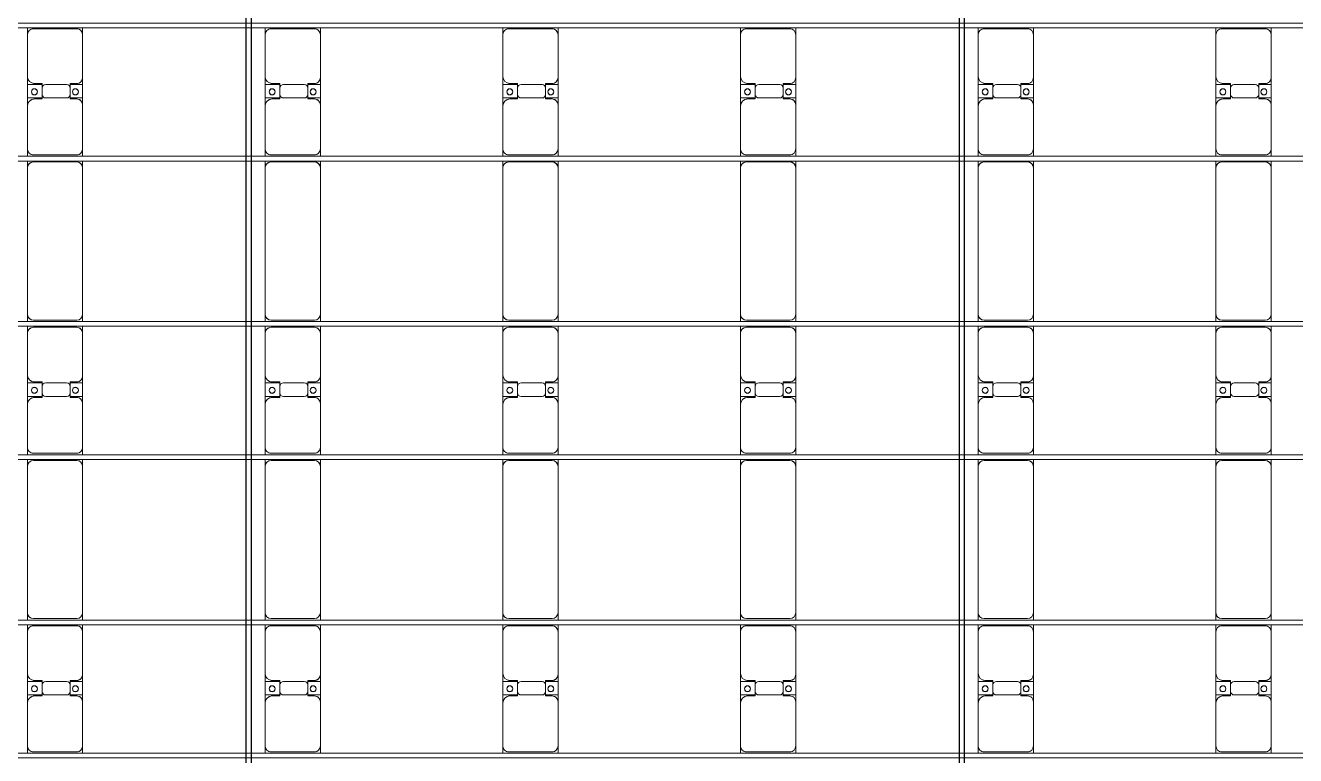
# Model space of a CAD drawing. Header units: millimetres. Extents: x -147246 to 112336, y -213734 to -86506.
# Drawn here: x -64365 to -53677, y -188580 to -182440 of the extents above; entities that cross this region are included whole.
import ezdxf

# ---------------------------------------------------------------- set-up
doc = ezdxf.new("R2010")
doc.units = ezdxf.units.MM
doc.layers.add('A-GENM', color=13, linetype='Continuous', lineweight=9)
doc.layers.add('S-BEAM', color=12, linetype='Continuous', lineweight=9)

# ---------------------------------------------------------------- blocks, each defined once
blk = doc.blocks.new('Dầm C52 - Hộp 40x60-25898-BỐ TRÍ KHUNG KẾT CẤU BÈ PIN 05')
at = {"layer": 'S-BEAM', "color": 3, "lineweight": 25}
for p, q in [((-55982, 20), (55982, 20)), ((55982, -20), (-55982, -20))]:
    blk.add_line(p, q, dxfattribs=at)
blk = doc.blocks.new('Dai phao do pin - DẢI PHAO ĐỠ PIN-V17-BỐ TRÍ KHUNG KẾT CẤU BÈ PIN 05')
at = {"layer": 'A-GENM', "color": 7}
for p, q in [((13258, 242), (13320, 242)), ((13680, 242), (13320, 242)), ((13680, 242), (13862, 242)), ((13748, 242), (13930, 242)), ((13748, 118), (13748, 242)), ((13862, 242), (13862, 118)), ((14280, 242), (13930, 242)), ((14280, 242), (14338, 242)), ((14378, 242), (14440, 242)), ((15670, 242), (14440, 242)), ((15670, 242), (15728, 242)), ((15768, 242), (15830, 242)), ((16190, 242), (15830, 242)), ((16190, 242), (16372, 242)), ((16258, 242), (16440, 242)), ((16258, 118), (16258, 242)), ((16372, 242), (16372, 118)), ((16790, 242), (16440, 242)), ((16790, 242), (16848, 242)), ((16888, 242), (16950, 242)), ((18180, 242), (16950, 242)), ((18180, 242), (18238, 242)), ((18278, 242), (18340, 242)), ((18700, 242), (18340, 242)), ((18700, 242), (18882, 242)), ((18768, 242), (18950, 242)), ((18768, 118), (18768, 242)), ((18882, 242), (18882, 118)), ((19300, 242), (18950, 242)), ((19300, 242), (19358, 242)), ((13270, 192), (13270, -173)), ((13740, 118), (13740, 182)), ((13832, 118), (13740, 118)), ((13870, 118), (13778, 118)), ((13870, 182), (13870, 118)), ((14330, -173), (14330, 192)), ((14390, 192), (14390, -173)), ((15720, -173), (15720, 192)), ((15780, 192), (15780, -173)), ((16250, 118), (16250, 182)), ((16342, 118), (16250, 118)), ((16380, 118), (16288, 118)), ((16380, 182), (16380, 118)), ((16840, -173), (16840, 192)), ((16900, 192), (16900, -173)), ((18230, -173), (18230, 192)), ((18290, 192), (18290, -173)), ((18760, 118), (18760, 182)), ((18852, 118), (18760, 118)), ((18890, 118), (18798, 118)), ((18890, 182), (18890, 118)), ((19350, -173), (19350, 192)), ((13748, 88), (13748, -88)), ((13862, -88), (13862, 88)), ((16258, 88), (16258, -88)), ((16372, -88), (16372, 88)), ((18768, 88), (18768, -88)), ((18882, -88), (18882, 88)), ((13740, -173), (13740, -118)), ((13740, -118), (13832, -118)), ((13748, -223), (13748, -118)), ((13778, -118), (13870, -118)), ((13862, -118), (13862, -223)), ((13870, -118), (13870, -173)), ((16250, -173), (16250, -118)), ((16250, -118), (16342, -118)), ((16258, -223), (16258, -118)), ((16288, -118), (16380, -118)), ((16372, -118), (16372, -223)), ((16380, -118), (16380, -173)), ((18760, -173), (18760, -118)), ((18760, -118), (18852, -118)), ((18768, -223), (18768, -118)), ((18798, -118), (18890, -118)), ((18882, -118), (18882, -223)), ((18890, -118), (18890, -173)), ((13320, -223), (13258, -223)), ((13320, -223), (13690, -223)), ((13862, -223), (13690, -223)), ((13920, -223), (13748, -223)), ((13920, -223), (14280, -223)), ((14338, -223), (14280, -223)), ((14440, -223), (14378, -223)), ((14440, -223), (15670, -223)), ((15728, -223), (15670, -223)), ((15830, -223), (15768, -223)), ((15830, -223), (16200, -223)), ((16372, -223), (16200, -223)), ((16430, -223), (16258, -223)), ((16430, -223), (16790, -223)), ((16848, -223), (16790, -223)), ((16950, -223), (16888, -223)), ((16950, -223), (18180, -223)), ((18238, -223), (18180, -223)), ((18340, -223), (18278, -223)), ((18340, -223), (18710, -223)), ((18882, -223), (18710, -223)), ((18940, -223), (18768, -223)), ((18940, -223), (19300, -223)), ((19358, -223), (19300, -223))]:
    blk.add_line(p, q, dxfattribs=at)
for centre, radius, start, end in [((13320, 192), 50, 90, 180), ((13320, 192), 50, 135, 180), ((13680, 182), 60, 0, 90), ((13930, 182), 60, 90, 180), ((14280, 192), 50, 0, 90), ((14280, 192), 50, 0, 45), ((14440, 192), 50, 90, 180), ((14440, 192), 50, 105, 180), ((15670, 192), 50, 360, 90), ((15670, 192), 50, 15, 90), ((15830, 192), 50, 90, 180), ((15830, 192), 50, 135, 180), ((16190, 182), 60, 0, 90), ((16440, 182), 60, 90, 180), ((16790, 192), 50, 0, 90), ((16790, 192), 50, 0, 45), ((16950, 192), 50, 90, 180), ((16950, 192), 50, 105, 180), ((18180, 192), 50, 360, 90), ((18180, 192), 50, 15, 90), ((18340, 192), 50, 90, 180), ((18340, 192), 50, 135, 180), ((18700, 182), 60, 360, 90), ((18950, 182), 60, 90, 180), ((19300, 192), 50, 0, 90), ((19300, 192), 50, 0, 45), ((13680, 182), 60, 0, 30), ((13778, 88), 30, 90, 180), ((13799, 183), 25, 360, 180), ((13799, 183), 25, 180, 0), ((13801, 183), 25, 0, 180), ((13801, 183), 25, 180, 360), ((13832, 88), 30, 0, 90), ((13930, 182), 60, 150, 180), ((16190, 182), 60, 0, 30), ((16288, 88), 30, 90, 180), ((16309, 183), 25, 360, 180), ((16309, 183), 25, 180, 0), ((16311, 183), 25, 0, 180), ((16311, 183), 25, 180, 0), ((16342, 88), 30, 360, 90), ((16440, 182), 60, 150, 180), ((18700, 182), 60, 360, 30), ((18798, 88), 30, 90, 180), ((18819, 183), 25, 0, 180), ((18819, 183), 25, 180, 0), ((18821, 183), 25, 360, 180), ((18821, 183), 25, 180, 0), ((18852, 88), 30, 0, 90), ((18950, 182), 60, 150, 180), ((13778, -88), 30, 180, 270), ((13832, -88), 30, 270, 360), ((16288, -88), 30, 180, 270), ((16342, -88), 30, 270, 360), ((18798, -88), 30, 180, 270), ((18852, -88), 30, 270, 0), ((13320, -173), 50, 180, 270), ((13320, -173), 50, 180, 225), ((13690, -173), 50, 270, 360), ((13690, -173), 50, 315, 360), ((13799, -162), 25, 360, 180), ((13799, -162), 25, 180, 0), ((13801, -162), 25, 360, 180), ((13801, -162), 25, 180, 0), ((13920, -173), 50, 180, 270), ((13920, -173), 50, 180, 225), ((14280, -173), 50, 270, 360), ((14280, -173), 50, 315, 360), ((14440, -173), 50, 180, 270), ((14440, -173), 50, 180, 270), ((15670, -173), 50, 270, 360), ((15670, -173), 50, 285, 360), ((15830, -173), 50, 180, 270), ((15830, -173), 50, 180, 225), ((16200, -173), 50, 270, 360), ((16200, -173), 50, 315, 0), ((16309, -162), 25, 360, 180), ((16309, -162), 25, 180, 0), ((16311, -162), 25, 360, 180), ((16311, -162), 25, 180, 360), ((16430, -173), 50, 180, 270), ((16430, -173), 50, 180, 225), ((16790, -173), 50, 270, 0), ((16790, -173), 50, 315, 0), ((16950, -173), 50, 180, 270), ((16950, -173), 50, 180, 270), ((18180, -173), 50, 270, 360), ((18180, -173), 50, 285, 360), ((18340, -173), 50, 180, 270), ((18340, -173), 50, 180, 225), ((18710, -173), 50, 270, 360), ((18710, -173), 50, 315, 360), ((18819, -162), 25, 360, 180), ((18819, -162), 25, 180, 360), ((18821, -162), 25, 360, 180), ((18821, -162), 25, 180, 360), ((18940, -173), 50, 180, 270), ((18940, -173), 50, 180, 225), ((19300, -173), 50, 270, 0), ((19300, -173), 50, 315, 0)]:
    blk.add_arc(centre, radius, start, end, dxfattribs=at)
blk = doc.blocks.new('Dai phao do pin - DẢI PHAO ĐỠ PIN-V18-BỐ TRÍ KHUNG KẾT CẤU BÈ PIN 05')
at = {"layer": 'A-GENM', "color": 7}
for p, q in [((13258, 242), (13320, 242)), ((13680, 242), (13320, 242)), ((13680, 242), (13862, 242)), ((13748, 242), (13930, 242)), ((13748, 118), (13748, 242)), ((13862, 242), (13862, 118)), ((14280, 242), (13930, 242)), ((14280, 242), (14338, 242)), ((14378, 242), (14440, 242)), ((15670, 242), (14440, 242)), ((15670, 242), (15728, 242)), ((15768, 242), (15830, 242)), ((16190, 242), (15830, 242)), ((16190, 242), (16372, 242)), ((16258, 242), (16440, 242)), ((16258, 118), (16258, 242)), ((16372, 242), (16372, 118)), ((16790, 242), (16440, 242)), ((16790, 242), (16848, 242)), ((16888, 242), (16950, 242)), ((18180, 242), (16950, 242)), ((18180, 242), (18238, 242)), ((18278, 242), (18340, 242)), ((18700, 242), (18340, 242)), ((18700, 242), (18882, 242)), ((18768, 242), (18950, 242)), ((18768, 118), (18768, 242)), ((18882, 242), (18882, 118)), ((19300, 242), (18950, 242)), ((19300, 242), (19358, 242)), ((13270, 192), (13270, -173)), ((13740, 118), (13740, 182)), ((13832, 118), (13740, 118)), ((13870, 118), (13778, 118)), ((13870, 182), (13870, 118)), ((14330, -173), (14330, 192)), ((14390, 192), (14390, -173)), ((15720, -173), (15720, 192)), ((15780, 192), (15780, -173)), ((16250, 118), (16250, 182)), ((16342, 118), (16250, 118)), ((16380, 118), (16288, 118)), ((16380, 182), (16380, 118)), ((16840, -173), (16840, 192)), ((16900, 192), (16900, -173)), ((18230, -173), (18230, 192)), ((18290, 192), (18290, -173)), ((18760, 118), (18760, 182)), ((18852, 118), (18760, 118)), ((18890, 118), (18798, 118)), ((18890, 182), (18890, 118)), ((19350, -173), (19350, 192)), ((13748, 88), (13748, -88)), ((13862, -88), (13862, 88)), ((16258, 88), (16258, -88)), ((16372, -88), (16372, 88)), ((18768, 88), (18768, -88)), ((18882, -88), (18882, 88)), ((13740, -173), (13740, -118)), ((13740, -118), (13832, -118)), ((13748, -223), (13748, -118)), ((13778, -118), (13870, -118)), ((13862, -118), (13862, -223)), ((13870, -118), (13870, -173)), ((16250, -173), (16250, -118)), ((16250, -118), (16342, -118)), ((16258, -223), (16258, -118)), ((16288, -118), (16380, -118)), ((16372, -118), (16372, -223)), ((16380, -118), (16380, -173)), ((18760, -173), (18760, -118)), ((18760, -118), (18852, -118)), ((18768, -223), (18768, -118)), ((18798, -118), (18890, -118)), ((18882, -118), (18882, -223)), ((18890, -118), (18890, -173)), ((13320, -223), (13258, -223)), ((13320, -223), (13690, -223)), ((13862, -223), (13690, -223)), ((13920, -223), (13748, -223)), ((13920, -223), (14280, -223)), ((14338, -223), (14280, -223)), ((14440, -223), (14378, -223)), ((14440, -223), (15670, -223)), ((15728, -223), (15670, -223)), ((15830, -223), (15768, -223)), ((15830, -223), (16200, -223)), ((16372, -223), (16200, -223)), ((16430, -223), (16258, -223)), ((16430, -223), (16790, -223)), ((16848, -223), (16790, -223)), ((16950, -223), (16888, -223)), ((16950, -223), (18180, -223)), ((18238, -223), (18180, -223)), ((18340, -223), (18278, -223)), ((18340, -223), (18710, -223)), ((18882, -223), (18710, -223)), ((18940, -223), (18768, -223)), ((18940, -223), (19300, -223)), ((19358, -223), (19300, -223))]:
    blk.add_line(p, q, dxfattribs=at)
for centre, radius, start, end in [((13320, 192), 50, 90, 180), ((13320, 192), 50, 135, 180), ((13680, 182), 60, 0, 90), ((13930, 182), 60, 90, 180), ((14280, 192), 50, 0, 90), ((14280, 192), 50, 0, 45), ((14440, 192), 50, 90, 180), ((14440, 192), 50, 105, 180), ((15670, 192), 50, 360, 90), ((15670, 192), 50, 15, 90), ((15830, 192), 50, 90, 180), ((15830, 192), 50, 135, 180), ((16190, 182), 60, 0, 90), ((16440, 182), 60, 90, 180), ((16790, 192), 50, 0, 90), ((16790, 192), 50, 0, 45), ((16950, 192), 50, 90, 180), ((16950, 192), 50, 105, 180), ((18180, 192), 50, 360, 90), ((18180, 192), 50, 15, 90), ((18340, 192), 50, 90, 180), ((18340, 192), 50, 135, 180), ((18700, 182), 60, 360, 90), ((18950, 182), 60, 90, 180), ((19300, 192), 50, 0, 90), ((19300, 192), 50, 0, 45), ((13680, 182), 60, 0, 30), ((13778, 88), 30, 90, 180), ((13799, 183), 25, 360, 180), ((13799, 183), 25, 180, 0), ((13801, 183), 25, 0, 180), ((13801, 183), 25, 180, 360), ((13832, 88), 30, 0, 90), ((13930, 182), 60, 150, 180), ((16190, 182), 60, 0, 30), ((16288, 88), 30, 90, 180), ((16309, 183), 25, 360, 180), ((16309, 183), 25, 180, 0), ((16311, 183), 25, 0, 180), ((16311, 183), 25, 180, 0), ((16342, 88), 30, 360, 90), ((16440, 182), 60, 150, 180), ((18700, 182), 60, 360, 30), ((18798, 88), 30, 90, 180), ((18819, 183), 25, 0, 180), ((18819, 183), 25, 180, 0), ((18821, 183), 25, 360, 180), ((18821, 183), 25, 180, 0), ((18852, 88), 30, 0, 90), ((18950, 182), 60, 150, 180), ((13778, -88), 30, 180, 270), ((13832, -88), 30, 270, 360), ((16288, -88), 30, 180, 270), ((16342, -88), 30, 270, 360), ((18798, -88), 30, 180, 270), ((18852, -88), 30, 270, 0), ((13320, -173), 50, 180, 270), ((13320, -173), 50, 180, 225), ((13690, -173), 50, 270, 360), ((13690, -173), 50, 315, 360), ((13799, -162), 25, 360, 180), ((13799, -162), 25, 180, 0), ((13801, -162), 25, 360, 180), ((13801, -162), 25, 180, 0), ((13920, -173), 50, 180, 270), ((13920, -173), 50, 180, 225), ((14280, -173), 50, 270, 360), ((14280, -173), 50, 315, 360), ((14440, -173), 50, 180, 270), ((14440, -173), 50, 180, 270), ((15670, -173), 50, 270, 360), ((15670, -173), 50, 285, 360), ((15830, -173), 50, 180, 270), ((15830, -173), 50, 180, 225), ((16200, -173), 50, 270, 360), ((16200, -173), 50, 315, 0), ((16309, -162), 25, 360, 180), ((16309, -162), 25, 180, 0), ((16311, -162), 25, 360, 180), ((16311, -162), 25, 180, 360), ((16430, -173), 50, 180, 270), ((16430, -173), 50, 180, 225), ((16790, -173), 50, 270, 0), ((16790, -173), 50, 315, 0), ((16950, -173), 50, 180, 270), ((16950, -173), 50, 180, 270), ((18180, -173), 50, 270, 360), ((18180, -173), 50, 285, 360), ((18340, -173), 50, 180, 270), ((18340, -173), 50, 180, 225), ((18710, -173), 50, 270, 360), ((18710, -173), 50, 315, 360), ((18819, -162), 25, 360, 180), ((18819, -162), 25, 180, 360), ((18821, -162), 25, 360, 180), ((18821, -162), 25, 180, 360), ((18940, -173), 50, 180, 270), ((18940, -173), 50, 180, 225), ((19300, -173), 50, 270, 0), ((19300, -173), 50, 315, 0)]:
    blk.add_arc(centre, radius, start, end, dxfattribs=at)
blk = doc.blocks.new('Dai phao do pin - DẢI PHAO ĐỠ PIN-V19-BỐ TRÍ KHUNG KẾT CẤU BÈ PIN 05')
at = {"layer": 'A-GENM', "color": 7}
for p, q in [((13258, 242), (13320, 242)), ((13680, 242), (13320, 242)), ((13680, 242), (13862, 242)), ((13748, 242), (13930, 242)), ((13748, 118), (13748, 242)), ((13862, 242), (13862, 118)), ((14280, 242), (13930, 242)), ((14280, 242), (14338, 242)), ((14378, 242), (14440, 242)), ((15670, 242), (14440, 242)), ((15670, 242), (15728, 242)), ((15768, 242), (15830, 242)), ((16190, 242), (15830, 242)), ((16190, 242), (16372, 242)), ((16258, 242), (16440, 242)), ((16258, 118), (16258, 242)), ((16372, 242), (16372, 118)), ((16790, 242), (16440, 242)), ((16790, 242), (16848, 242)), ((16888, 242), (16950, 242)), ((18180, 242), (16950, 242)), ((18180, 242), (18238, 242)), ((18278, 242), (18340, 242)), ((18700, 242), (18340, 242)), ((18700, 242), (18882, 242)), ((18768, 242), (18950, 242)), ((18768, 118), (18768, 242)), ((18882, 242), (18882, 118)), ((19300, 242), (18950, 242)), ((19300, 242), (19358, 242)), ((13270, 192), (13270, -173)), ((13740, 118), (13740, 182)), ((13832, 118), (13740, 118)), ((13870, 118), (13778, 118)), ((13870, 182), (13870, 118)), ((14330, -173), (14330, 192)), ((14390, 192), (14390, -173)), ((15720, -173), (15720, 192)), ((15780, 192), (15780, -173)), ((16250, 118), (16250, 182)), ((16342, 118), (16250, 118)), ((16380, 118), (16288, 118)), ((16380, 182), (16380, 118)), ((16840, -173), (16840, 192)), ((16900, 192), (16900, -173)), ((18230, -173), (18230, 192)), ((18290, 192), (18290, -173)), ((18760, 118), (18760, 182)), ((18852, 118), (18760, 118)), ((18890, 118), (18798, 118)), ((18890, 182), (18890, 118)), ((19350, -173), (19350, 192)), ((13748, 88), (13748, -88)), ((13862, -88), (13862, 88)), ((16258, 88), (16258, -88)), ((16372, -88), (16372, 88)), ((18768, 88), (18768, -88)), ((18882, -88), (18882, 88)), ((13740, -173), (13740, -118)), ((13740, -118), (13832, -118)), ((13748, -223), (13748, -118)), ((13778, -118), (13870, -118)), ((13862, -118), (13862, -223)), ((13870, -118), (13870, -173)), ((16250, -173), (16250, -118)), ((16250, -118), (16342, -118)), ((16258, -223), (16258, -118)), ((16288, -118), (16380, -118)), ((16372, -118), (16372, -223)), ((16380, -118), (16380, -173)), ((18760, -173), (18760, -118)), ((18760, -118), (18852, -118)), ((18768, -223), (18768, -118)), ((18798, -118), (18890, -118)), ((18882, -118), (18882, -223)), ((18890, -118), (18890, -173)), ((13320, -223), (13258, -223)), ((13320, -223), (13690, -223)), ((13862, -223), (13690, -223)), ((13920, -223), (13748, -223)), ((13920, -223), (14280, -223)), ((14338, -223), (14280, -223)), ((14440, -223), (14378, -223)), ((14440, -223), (15670, -223)), ((15728, -223), (15670, -223)), ((15830, -223), (15768, -223)), ((15830, -223), (16200, -223)), ((16372, -223), (16200, -223)), ((16430, -223), (16258, -223)), ((16430, -223), (16790, -223)), ((16848, -223), (16790, -223)), ((16950, -223), (16888, -223)), ((16950, -223), (18180, -223)), ((18238, -223), (18180, -223)), ((18340, -223), (18278, -223)), ((18340, -223), (18710, -223)), ((18882, -223), (18710, -223)), ((18940, -223), (18768, -223)), ((18940, -223), (19300, -223)), ((19358, -223), (19300, -223))]:
    blk.add_line(p, q, dxfattribs=at)
for centre, radius, start, end in [((13320, 192), 50, 90, 180), ((13320, 192), 50, 135, 180), ((13680, 182), 60, 0, 90), ((13930, 182), 60, 90, 180), ((14280, 192), 50, 0, 90), ((14280, 192), 50, 0, 45), ((14440, 192), 50, 90, 180), ((14440, 192), 50, 105, 180), ((15670, 192), 50, 360, 90), ((15670, 192), 50, 15, 90), ((15830, 192), 50, 90, 180), ((15830, 192), 50, 135, 180), ((16190, 182), 60, 0, 90), ((16440, 182), 60, 90, 180), ((16790, 192), 50, 0, 90), ((16790, 192), 50, 0, 45), ((16950, 192), 50, 90, 180), ((16950, 192), 50, 105, 180), ((18180, 192), 50, 360, 90), ((18180, 192), 50, 15, 90), ((18340, 192), 50, 90, 180), ((18340, 192), 50, 135, 180), ((18700, 182), 60, 360, 90), ((18950, 182), 60, 90, 180), ((19300, 192), 50, 0, 90), ((19300, 192), 50, 0, 45), ((13680, 182), 60, 0, 30), ((13778, 88), 30, 90, 180), ((13799, 183), 25, 360, 180), ((13799, 183), 25, 180, 0), ((13801, 183), 25, 0, 180), ((13801, 183), 25, 180, 360), ((13832, 88), 30, 0, 90), ((13930, 182), 60, 150, 180), ((16190, 182), 60, 0, 30), ((16288, 88), 30, 90, 180), ((16309, 183), 25, 360, 180), ((16309, 183), 25, 180, 0), ((16311, 183), 25, 0, 180), ((16311, 183), 25, 180, 0), ((16342, 88), 30, 360, 90), ((16440, 182), 60, 150, 180), ((18700, 182), 60, 360, 30), ((18798, 88), 30, 90, 180), ((18819, 183), 25, 0, 180), ((18819, 183), 25, 180, 0), ((18821, 183), 25, 360, 180), ((18821, 183), 25, 180, 0), ((18852, 88), 30, 0, 90), ((18950, 182), 60, 150, 180), ((13778, -88), 30, 180, 270), ((13832, -88), 30, 270, 360), ((16288, -88), 30, 180, 270), ((16342, -88), 30, 270, 360), ((18798, -88), 30, 180, 270), ((18852, -88), 30, 270, 0), ((13320, -173), 50, 180, 270), ((13320, -173), 50, 180, 225), ((13690, -173), 50, 270, 360), ((13690, -173), 50, 315, 360), ((13799, -162), 25, 360, 180), ((13799, -162), 25, 180, 0), ((13801, -162), 25, 360, 180), ((13801, -162), 25, 180, 0), ((13920, -173), 50, 180, 270), ((13920, -173), 50, 180, 225), ((14280, -173), 50, 270, 360), ((14280, -173), 50, 315, 360), ((14440, -173), 50, 180, 270), ((14440, -173), 50, 180, 270), ((15670, -173), 50, 270, 360), ((15670, -173), 50, 285, 360), ((15830, -173), 50, 180, 270), ((15830, -173), 50, 180, 225), ((16200, -173), 50, 270, 360), ((16200, -173), 50, 315, 0), ((16309, -162), 25, 360, 180), ((16309, -162), 25, 180, 0), ((16311, -162), 25, 360, 180), ((16311, -162), 25, 180, 360), ((16430, -173), 50, 180, 270), ((16430, -173), 50, 180, 225), ((16790, -173), 50, 270, 0), ((16790, -173), 50, 315, 0), ((16950, -173), 50, 180, 270), ((16950, -173), 50, 180, 270), ((18180, -173), 50, 270, 360), ((18180, -173), 50, 285, 360), ((18340, -173), 50, 180, 270), ((18340, -173), 50, 180, 225), ((18710, -173), 50, 270, 360), ((18710, -173), 50, 315, 360), ((18819, -162), 25, 360, 180), ((18819, -162), 25, 180, 360), ((18821, -162), 25, 360, 180), ((18821, -162), 25, 180, 360), ((18940, -173), 50, 180, 270), ((18940, -173), 50, 180, 225), ((19300, -173), 50, 270, 0), ((19300, -173), 50, 315, 0)]:
    blk.add_arc(centre, radius, start, end, dxfattribs=at)
blk = doc.blocks.new('Dai phao do pin - DẢI PHAO ĐỠ PIN-V20-BỐ TRÍ KHUNG KẾT CẤU BÈ PIN 05')
at = {"layer": 'A-GENM', "color": 7}
for p, q in [((13258, 242), (13320, 242)), ((13680, 242), (13320, 242)), ((13680, 242), (13862, 242)), ((13748, 242), (13930, 242)), ((13748, 118), (13748, 242)), ((13862, 242), (13862, 118)), ((14280, 242), (13930, 242)), ((14280, 242), (14338, 242)), ((14378, 242), (14440, 242)), ((15670, 242), (14440, 242)), ((15670, 242), (15728, 242)), ((15768, 242), (15830, 242)), ((16190, 242), (15830, 242)), ((16190, 242), (16372, 242)), ((16258, 242), (16440, 242)), ((16258, 118), (16258, 242)), ((16372, 242), (16372, 118)), ((16790, 242), (16440, 242)), ((16790, 242), (16848, 242)), ((16888, 242), (16950, 242)), ((18180, 242), (16950, 242)), ((18180, 242), (18238, 242)), ((18278, 242), (18340, 242)), ((18700, 242), (18340, 242)), ((18700, 242), (18882, 242)), ((18768, 242), (18950, 242)), ((18768, 118), (18768, 242)), ((18882, 242), (18882, 118)), ((19300, 242), (18950, 242)), ((19300, 242), (19358, 242)), ((13270, 192), (13270, -173)), ((13740, 118), (13740, 182)), ((13832, 118), (13740, 118)), ((13870, 118), (13778, 118)), ((13870, 182), (13870, 118)), ((14330, -173), (14330, 192)), ((14390, 192), (14390, -173)), ((15720, -173), (15720, 192)), ((15780, 192), (15780, -173)), ((16250, 118), (16250, 182)), ((16342, 118), (16250, 118)), ((16380, 118), (16288, 118)), ((16380, 182), (16380, 118)), ((16840, -173), (16840, 192)), ((16900, 192), (16900, -173)), ((18230, -173), (18230, 192)), ((18290, 192), (18290, -173)), ((18760, 118), (18760, 182)), ((18852, 118), (18760, 118)), ((18890, 118), (18798, 118)), ((18890, 182), (18890, 118)), ((19350, -173), (19350, 192)), ((13748, 88), (13748, -88)), ((13862, -88), (13862, 88)), ((16258, 88), (16258, -88)), ((16372, -88), (16372, 88)), ((18768, 88), (18768, -88)), ((18882, -88), (18882, 88)), ((13740, -173), (13740, -118)), ((13740, -118), (13832, -118)), ((13748, -223), (13748, -118)), ((13778, -118), (13870, -118)), ((13862, -118), (13862, -223)), ((13870, -118), (13870, -173)), ((16250, -173), (16250, -118)), ((16250, -118), (16342, -118)), ((16258, -223), (16258, -118)), ((16288, -118), (16380, -118)), ((16372, -118), (16372, -223)), ((16380, -118), (16380, -173)), ((18760, -173), (18760, -118)), ((18760, -118), (18852, -118)), ((18768, -223), (18768, -118)), ((18798, -118), (18890, -118)), ((18882, -118), (18882, -223)), ((18890, -118), (18890, -173)), ((13320, -223), (13258, -223)), ((13320, -223), (13690, -223)), ((13862, -223), (13690, -223)), ((13920, -223), (13748, -223)), ((13920, -223), (14280, -223)), ((14338, -223), (14280, -223)), ((14440, -223), (14378, -223)), ((14440, -223), (15670, -223)), ((15728, -223), (15670, -223)), ((15830, -223), (15768, -223)), ((15830, -223), (16200, -223)), ((16372, -223), (16200, -223)), ((16430, -223), (16258, -223)), ((16430, -223), (16790, -223)), ((16848, -223), (16790, -223)), ((16950, -223), (16888, -223)), ((16950, -223), (18180, -223)), ((18238, -223), (18180, -223)), ((18340, -223), (18278, -223)), ((18340, -223), (18710, -223)), ((18882, -223), (18710, -223)), ((18940, -223), (18768, -223)), ((18940, -223), (19300, -223)), ((19358, -223), (19300, -223))]:
    blk.add_line(p, q, dxfattribs=at)
for centre, radius, start, end in [((13320, 192), 50, 90, 180), ((13320, 192), 50, 135, 180), ((13680, 182), 60, 0, 90), ((13930, 182), 60, 90, 180), ((14280, 192), 50, 0, 90), ((14280, 192), 50, 0, 45), ((14440, 192), 50, 90, 180), ((14440, 192), 50, 105, 180), ((15670, 192), 50, 360, 90), ((15670, 192), 50, 15, 90), ((15830, 192), 50, 90, 180), ((15830, 192), 50, 135, 180), ((16190, 182), 60, 0, 90), ((16440, 182), 60, 90, 180), ((16790, 192), 50, 0, 90), ((16790, 192), 50, 0, 45), ((16950, 192), 50, 90, 180), ((16950, 192), 50, 105, 180), ((18180, 192), 50, 360, 90), ((18180, 192), 50, 15, 90), ((18340, 192), 50, 90, 180), ((18340, 192), 50, 135, 180), ((18700, 182), 60, 360, 90), ((18950, 182), 60, 90, 180), ((19300, 192), 50, 0, 90), ((19300, 192), 50, 0, 45), ((13680, 182), 60, 0, 30), ((13778, 88), 30, 90, 180), ((13799, 183), 25, 360, 180), ((13799, 183), 25, 180, 0), ((13801, 183), 25, 0, 180), ((13801, 183), 25, 180, 360), ((13832, 88), 30, 0, 90), ((13930, 182), 60, 150, 180), ((16190, 182), 60, 0, 30), ((16288, 88), 30, 90, 180), ((16309, 183), 25, 360, 180), ((16309, 183), 25, 180, 0), ((16311, 183), 25, 0, 180), ((16311, 183), 25, 180, 0), ((16342, 88), 30, 360, 90), ((16440, 182), 60, 150, 180), ((18700, 182), 60, 360, 30), ((18798, 88), 30, 90, 180), ((18819, 183), 25, 0, 180), ((18819, 183), 25, 180, 0), ((18821, 183), 25, 360, 180), ((18821, 183), 25, 180, 0), ((18852, 88), 30, 0, 90), ((18950, 182), 60, 150, 180), ((13778, -88), 30, 180, 270), ((13832, -88), 30, 270, 360), ((16288, -88), 30, 180, 270), ((16342, -88), 30, 270, 360), ((18798, -88), 30, 180, 270), ((18852, -88), 30, 270, 0), ((13320, -173), 50, 180, 270), ((13320, -173), 50, 180, 225), ((13690, -173), 50, 270, 360), ((13690, -173), 50, 315, 360), ((13799, -162), 25, 360, 180), ((13799, -162), 25, 180, 0), ((13801, -162), 25, 360, 180), ((13801, -162), 25, 180, 0), ((13920, -173), 50, 180, 270), ((13920, -173), 50, 180, 225), ((14280, -173), 50, 270, 360), ((14280, -173), 50, 315, 360), ((14440, -173), 50, 180, 270), ((14440, -173), 50, 180, 270), ((15670, -173), 50, 270, 360), ((15670, -173), 50, 285, 360), ((15830, -173), 50, 180, 270), ((15830, -173), 50, 180, 225), ((16200, -173), 50, 270, 360), ((16200, -173), 50, 315, 0), ((16309, -162), 25, 360, 180), ((16309, -162), 25, 180, 0), ((16311, -162), 25, 360, 180), ((16311, -162), 25, 180, 360), ((16430, -173), 50, 180, 270), ((16430, -173), 50, 180, 225), ((16790, -173), 50, 270, 0), ((16790, -173), 50, 315, 0), ((16950, -173), 50, 180, 270), ((16950, -173), 50, 180, 270), ((18180, -173), 50, 270, 360), ((18180, -173), 50, 285, 360), ((18340, -173), 50, 180, 270), ((18340, -173), 50, 180, 225), ((18710, -173), 50, 270, 360), ((18710, -173), 50, 315, 360), ((18819, -162), 25, 360, 180), ((18819, -162), 25, 180, 360), ((18821, -162), 25, 360, 180), ((18821, -162), 25, 180, 360), ((18940, -173), 50, 180, 270), ((18940, -173), 50, 180, 225), ((19300, -173), 50, 270, 0), ((19300, -173), 50, 315, 0)]:
    blk.add_arc(centre, radius, start, end, dxfattribs=at)
blk = doc.blocks.new('Dai phao do pin - DẢI PHAO ĐỠ PIN-V21-BỐ TRÍ KHUNG KẾT CẤU BÈ PIN 05')
at = {"layer": 'A-GENM', "color": 7}
for p, q in [((13258, 242), (13320, 242)), ((13680, 242), (13320, 242)), ((13680, 242), (13862, 242)), ((13748, 242), (13930, 242)), ((13748, 118), (13748, 242)), ((13862, 242), (13862, 118)), ((14280, 242), (13930, 242)), ((14280, 242), (14338, 242)), ((14378, 242), (14440, 242)), ((15670, 242), (14440, 242)), ((15670, 242), (15728, 242)), ((15768, 242), (15830, 242)), ((16190, 242), (15830, 242)), ((16190, 242), (16372, 242)), ((16258, 242), (16440, 242)), ((16258, 118), (16258, 242)), ((16372, 242), (16372, 118)), ((16790, 242), (16440, 242)), ((16790, 242), (16848, 242)), ((16888, 242), (16950, 242)), ((18180, 242), (16950, 242)), ((18180, 242), (18238, 242)), ((18278, 242), (18340, 242)), ((18700, 242), (18340, 242)), ((18700, 242), (18882, 242)), ((18768, 242), (18950, 242)), ((18768, 118), (18768, 242)), ((18882, 242), (18882, 118)), ((19300, 242), (18950, 242)), ((19300, 242), (19358, 242)), ((13270, 192), (13270, -173)), ((13740, 118), (13740, 182)), ((13832, 118), (13740, 118)), ((13870, 118), (13778, 118)), ((13870, 182), (13870, 118)), ((14330, -173), (14330, 192)), ((14390, 192), (14390, -173)), ((15720, -173), (15720, 192)), ((15780, 192), (15780, -173)), ((16250, 118), (16250, 182)), ((16342, 118), (16250, 118)), ((16380, 118), (16288, 118)), ((16380, 182), (16380, 118)), ((16840, -173), (16840, 192)), ((16900, 192), (16900, -173)), ((18230, -173), (18230, 192)), ((18290, 192), (18290, -173)), ((18760, 118), (18760, 182)), ((18852, 118), (18760, 118)), ((18890, 118), (18798, 118)), ((18890, 182), (18890, 118)), ((19350, -173), (19350, 192)), ((13748, 88), (13748, -88)), ((13862, -88), (13862, 88)), ((16258, 88), (16258, -88)), ((16372, -88), (16372, 88)), ((18768, 88), (18768, -88)), ((18882, -88), (18882, 88)), ((13740, -173), (13740, -118)), ((13740, -118), (13832, -118)), ((13748, -223), (13748, -118)), ((13778, -118), (13870, -118)), ((13862, -118), (13862, -223)), ((13870, -118), (13870, -173)), ((16250, -173), (16250, -118)), ((16250, -118), (16342, -118)), ((16258, -223), (16258, -118)), ((16288, -118), (16380, -118)), ((16372, -118), (16372, -223)), ((16380, -118), (16380, -173)), ((18760, -173), (18760, -118)), ((18760, -118), (18852, -118)), ((18768, -223), (18768, -118)), ((18798, -118), (18890, -118)), ((18882, -118), (18882, -223)), ((18890, -118), (18890, -173)), ((13320, -223), (13258, -223)), ((13320, -223), (13690, -223)), ((13862, -223), (13690, -223)), ((13920, -223), (13748, -223)), ((13920, -223), (14280, -223)), ((14338, -223), (14280, -223)), ((14440, -223), (14378, -223)), ((14440, -223), (15670, -223)), ((15728, -223), (15670, -223)), ((15830, -223), (15768, -223)), ((15830, -223), (16200, -223)), ((16372, -223), (16200, -223)), ((16430, -223), (16258, -223)), ((16430, -223), (16790, -223)), ((16848, -223), (16790, -223)), ((16950, -223), (16888, -223)), ((16950, -223), (18180, -223)), ((18238, -223), (18180, -223)), ((18340, -223), (18278, -223)), ((18340, -223), (18710, -223)), ((18882, -223), (18710, -223)), ((18940, -223), (18768, -223)), ((18940, -223), (19300, -223)), ((19358, -223), (19300, -223))]:
    blk.add_line(p, q, dxfattribs=at)
for centre, radius, start, end in [((13320, 192), 50, 90, 180), ((13320, 192), 50, 135, 180), ((13680, 182), 60, 0, 90), ((13930, 182), 60, 90, 180), ((14280, 192), 50, 0, 90), ((14280, 192), 50, 0, 45), ((14440, 192), 50, 90, 180), ((14440, 192), 50, 105, 180), ((15670, 192), 50, 360, 90), ((15670, 192), 50, 15, 90), ((15830, 192), 50, 90, 180), ((15830, 192), 50, 135, 180), ((16190, 182), 60, 0, 90), ((16440, 182), 60, 90, 180), ((16790, 192), 50, 0, 90), ((16790, 192), 50, 0, 45), ((16950, 192), 50, 90, 180), ((16950, 192), 50, 105, 180), ((18180, 192), 50, 360, 90), ((18180, 192), 50, 15, 90), ((18340, 192), 50, 90, 180), ((18340, 192), 50, 135, 180), ((18700, 182), 60, 360, 90), ((18950, 182), 60, 90, 180), ((19300, 192), 50, 0, 90), ((19300, 192), 50, 0, 45), ((13680, 182), 60, 4.8416, 30), ((13778, 88), 30, 90, 180), ((13799, 183), 25, 360, 180), ((13799, 183), 25, 180, 0), ((13801, 183), 25, 0, 180), ((13801, 183), 25, 180, 360), ((13832, 88), 30, 0, 90), ((13930, 182), 60, 150, 175.1579), ((16190, 182), 60, 4.8513, 30), ((16288, 88), 30, 90, 180), ((16309, 183), 25, 360, 180), ((16309, 183), 25, 180, 0), ((16311, 183), 25, 0, 180), ((16311, 183), 25, 180, 0), ((16342, 88), 30, 360, 90), ((16440, 182), 60, 150, 175.1482), ((18700, 182), 60, 4.861, 30), ((18798, 88), 30, 90, 180), ((18819, 183), 25, 0, 180), ((18819, 183), 25, 180, 0), ((18821, 183), 25, 360, 180), ((18821, 183), 25, 180, 0), ((18852, 88), 30, 0, 90), ((18950, 182), 60, 150, 175.1385), ((13778, -88), 30, 180, 270), ((13832, -88), 30, 270, 360), ((16288, -88), 30, 180, 270), ((16342, -88), 30, 270, 360), ((18798, -88), 30, 180, 270), ((18852, -88), 30, 270, 0), ((13320, -173), 50, 180, 270), ((13320, -173), 50, 180, 225), ((13690, -173), 50, 270, 360), ((13690, -173), 50, 315, 360), ((13799, -162), 25, 360, 180), ((13799, -162), 25, 180, 0), ((13801, -162), 25, 360, 180), ((13801, -162), 25, 180, 0), ((13920, -173), 50, 180, 270), ((13920, -173), 50, 180, 225), ((14280, -173), 50, 270, 360), ((14280, -173), 50, 315, 360), ((14440, -173), 50, 180, 270), ((14440, -173), 50, 180, 270), ((15670, -173), 50, 270, 360), ((15670, -173), 50, 285, 360), ((15830, -173), 50, 180, 270), ((15830, -173), 50, 180, 225), ((16200, -173), 50, 270, 360), ((16200, -173), 50, 315, 0), ((16309, -162), 25, 360, 180), ((16309, -162), 25, 180, 0), ((16311, -162), 25, 360, 180), ((16311, -162), 25, 180, 360), ((16430, -173), 50, 180, 270), ((16430, -173), 50, 180, 225), ((16790, -173), 50, 270, 0), ((16790, -173), 50, 315, 0), ((16950, -173), 50, 180, 270), ((16950, -173), 50, 180, 270), ((18180, -173), 50, 270, 360), ((18180, -173), 50, 285, 360), ((18340, -173), 50, 180, 270), ((18340, -173), 50, 180, 225), ((18710, -173), 50, 270, 360), ((18710, -173), 50, 315, 360), ((18819, -162), 25, 360, 180), ((18819, -162), 25, 180, 360), ((18821, -162), 25, 360, 180), ((18821, -162), 25, 180, 360), ((18940, -173), 50, 180, 270), ((18940, -173), 50, 180, 225), ((19300, -173), 50, 270, 0), ((19300, -173), 50, 315, 0)]:
    blk.add_arc(centre, radius, start, end, dxfattribs=at)
blk = doc.blocks.new('Dai phao do pin - DẢI PHAO ĐỠ PIN-V22-BỐ TRÍ KHUNG KẾT CẤU BÈ PIN 05')
at = {"layer": 'A-GENM', "color": 7}
for p, q in [((13258, 242), (13320, 242)), ((13680, 242), (13320, 242)), ((13680, 242), (13862, 242)), ((13748, 242), (13930, 242)), ((13748, 118), (13748, 242)), ((13862, 242), (13862, 118)), ((14280, 242), (13930, 242)), ((14280, 242), (14338, 242)), ((14378, 242), (14440, 242)), ((15670, 242), (14440, 242)), ((15670, 242), (15728, 242)), ((15768, 242), (15830, 242)), ((16190, 242), (15830, 242)), ((16190, 242), (16372, 242)), ((16258, 242), (16440, 242)), ((16258, 118), (16258, 242)), ((16372, 242), (16372, 118)), ((16790, 242), (16440, 242)), ((16790, 242), (16848, 242)), ((16888, 242), (16950, 242)), ((18180, 242), (16950, 242)), ((18180, 242), (18238, 242)), ((18278, 242), (18340, 242)), ((18700, 242), (18340, 242)), ((18700, 242), (18882, 242)), ((18768, 242), (18950, 242)), ((18768, 118), (18768, 242)), ((18882, 242), (18882, 118)), ((19300, 242), (18950, 242)), ((19300, 242), (19358, 242)), ((13270, 192), (13270, -173)), ((13740, 118), (13740, 182)), ((13832, 118), (13740, 118)), ((13870, 118), (13778, 118)), ((13870, 182), (13870, 118)), ((14330, -173), (14330, 192)), ((14390, 192), (14390, -173)), ((15720, -173), (15720, 192)), ((15780, 192), (15780, -173)), ((16250, 118), (16250, 182)), ((16342, 118), (16250, 118)), ((16380, 118), (16288, 118)), ((16380, 182), (16380, 118)), ((16840, -173), (16840, 192)), ((16900, 192), (16900, -173)), ((18230, -173), (18230, 192)), ((18290, 192), (18290, -173)), ((18760, 118), (18760, 182)), ((18852, 118), (18760, 118)), ((18890, 118), (18798, 118)), ((18890, 182), (18890, 118)), ((19350, -173), (19350, 192)), ((13748, 88), (13748, -88)), ((13862, -88), (13862, 88)), ((16258, 88), (16258, -88)), ((16372, -88), (16372, 88)), ((18768, 88), (18768, -88)), ((18882, -88), (18882, 88)), ((13740, -173), (13740, -118)), ((13740, -118), (13832, -118)), ((13748, -223), (13748, -118)), ((13778, -118), (13870, -118)), ((13862, -118), (13862, -223)), ((13870, -118), (13870, -173)), ((16250, -173), (16250, -118)), ((16250, -118), (16342, -118)), ((16258, -223), (16258, -118)), ((16288, -118), (16380, -118)), ((16372, -118), (16372, -223)), ((16380, -118), (16380, -173)), ((18760, -173), (18760, -118)), ((18760, -118), (18852, -118)), ((18768, -223), (18768, -118)), ((18798, -118), (18890, -118)), ((18882, -118), (18882, -223)), ((18890, -118), (18890, -173)), ((13320, -223), (13258, -223)), ((13320, -223), (13690, -223)), ((13862, -223), (13690, -223)), ((13920, -223), (13748, -223)), ((13920, -223), (14280, -223)), ((14338, -223), (14280, -223)), ((14440, -223), (14378, -223)), ((14440, -223), (15670, -223)), ((15728, -223), (15670, -223)), ((15830, -223), (15768, -223)), ((15830, -223), (16200, -223)), ((16372, -223), (16200, -223)), ((16430, -223), (16258, -223)), ((16430, -223), (16790, -223)), ((16848, -223), (16790, -223)), ((16950, -223), (16888, -223)), ((16950, -223), (18180, -223)), ((18238, -223), (18180, -223)), ((18340, -223), (18278, -223)), ((18340, -223), (18710, -223)), ((18882, -223), (18710, -223)), ((18940, -223), (18768, -223)), ((18940, -223), (19300, -223)), ((19358, -223), (19300, -223))]:
    blk.add_line(p, q, dxfattribs=at)
for centre, radius, start, end in [((13320, 192), 50, 90, 180), ((13320, 192), 50, 135, 180), ((13680, 182), 60, 0, 90), ((13930, 182), 60, 90, 180), ((14280, 192), 50, 0, 90), ((14280, 192), 50, 0, 45), ((14440, 192), 50, 90, 180), ((14440, 192), 50, 105, 180), ((15670, 192), 50, 360, 90), ((15670, 192), 50, 15, 90), ((15830, 192), 50, 90, 180), ((15830, 192), 50, 135, 180), ((16190, 182), 60, 0, 90), ((16440, 182), 60, 90, 180), ((16790, 192), 50, 0, 90), ((16790, 192), 50, 0, 45), ((16950, 192), 50, 90, 180), ((16950, 192), 50, 105, 180), ((18180, 192), 50, 360, 90), ((18180, 192), 50, 15, 90), ((18340, 192), 50, 90, 180), ((18340, 192), 50, 135, 180), ((18700, 182), 60, 360, 90), ((18950, 182), 60, 90, 180), ((19300, 192), 50, 0, 90), ((19300, 192), 50, 0, 45), ((13680, 182), 60, 0, 30), ((13778, 88), 30, 90, 180), ((13799, 183), 25, 360, 180), ((13799, 183), 25, 180, 0), ((13801, 183), 25, 0, 180), ((13801, 183), 25, 180, 360), ((13832, 88), 30, 0, 90), ((13930, 182), 60, 150, 180), ((16190, 182), 60, 0, 30), ((16288, 88), 30, 90, 180), ((16309, 183), 25, 360, 180), ((16309, 183), 25, 180, 0), ((16311, 183), 25, 0, 180), ((16311, 183), 25, 180, 0), ((16342, 88), 30, 360, 90), ((16440, 182), 60, 150, 180), ((18700, 182), 60, 360, 30), ((18798, 88), 30, 90, 180), ((18819, 183), 25, 0, 180), ((18819, 183), 25, 180, 0), ((18821, 183), 25, 360, 180), ((18821, 183), 25, 180, 0), ((18852, 88), 30, 0, 90), ((18950, 182), 60, 150, 180), ((13778, -88), 30, 180, 270), ((13832, -88), 30, 270, 360), ((16288, -88), 30, 180, 270), ((16342, -88), 30, 270, 360), ((18798, -88), 30, 180, 270), ((18852, -88), 30, 270, 0), ((13320, -173), 50, 180, 270), ((13320, -173), 50, 180, 225), ((13690, -173), 50, 270, 360), ((13690, -173), 50, 315, 360), ((13799, -162), 25, 360, 180), ((13799, -162), 25, 180, 0), ((13801, -162), 25, 360, 180), ((13801, -162), 25, 180, 0), ((13920, -173), 50, 180, 270), ((13920, -173), 50, 180, 225), ((14280, -173), 50, 270, 360), ((14280, -173), 50, 315, 360), ((14440, -173), 50, 180, 270), ((14440, -173), 50, 180, 270), ((15670, -173), 50, 270, 360), ((15670, -173), 50, 285, 360), ((15830, -173), 50, 180, 270), ((15830, -173), 50, 180, 225), ((16200, -173), 50, 270, 360), ((16200, -173), 50, 315, 0), ((16309, -162), 25, 360, 180), ((16309, -162), 25, 180, 0), ((16311, -162), 25, 360, 180), ((16311, -162), 25, 180, 360), ((16430, -173), 50, 180, 270), ((16430, -173), 50, 180, 225), ((16790, -173), 50, 270, 0), ((16790, -173), 50, 315, 0), ((16950, -173), 50, 180, 270), ((16950, -173), 50, 180, 270), ((18180, -173), 50, 270, 360), ((18180, -173), 50, 285, 360), ((18340, -173), 50, 180, 270), ((18340, -173), 50, 180, 225), ((18710, -173), 50, 270, 360), ((18710, -173), 50, 315, 360), ((18819, -162), 25, 360, 180), ((18819, -162), 25, 180, 360), ((18821, -162), 25, 360, 180), ((18821, -162), 25, 180, 360), ((18940, -173), 50, 180, 270), ((18940, -173), 50, 180, 225), ((19300, -173), 50, 270, 0), ((19300, -173), 50, 315, 0)]:
    blk.add_arc(centre, radius, start, end, dxfattribs=at)
blk = doc.blocks.new('Dầm C52 - Dầm C52-18923-BỐ TRÍ KHUNG KẾT CẤU BÈ PIN 05')
at = {"layer": 'S-BEAM', "color": 1}
for p, q in [((-52556, 20), (52556, 20)), ((52556, -20), (-52556, -20))]:
    blk.add_line(p, q, dxfattribs=at)
blk = doc.blocks.new('HOBANMONG_BEPIN 5_rvt-1-BỐ TRÍ KHUNG KẾT CẤU BÈ PIN 05')
at = {"layer": 'A-GENM', "color": 3, "lineweight": 25, "rotation": 89.99977101252024}
for name, p in [('Dai phao do pin - DẢI PHAO ĐỠ PIN-V17-BỐ TRÍ KHUNG KẾT CẤU BÈ PIN 05', (-64106, -201818)), ('Dai phao do pin - DẢI PHAO ĐỠ PIN-V18-BỐ TRÍ KHUNG KẾT CẤU BÈ PIN 05', (-62106, -201818)), ('Dai phao do pin - DẢI PHAO ĐỠ PIN-V19-BỐ TRÍ KHUNG KẾT CẤU BÈ PIN 05', (-60106, -201818)), ('Dai phao do pin - DẢI PHAO ĐỠ PIN-V20-BỐ TRÍ KHUNG KẾT CẤU BÈ PIN 05', (-58106, -201818)), ('Dai phao do pin - DẢI PHAO ĐỠ PIN-V21-BỐ TRÍ KHUNG KẾT CẤU BÈ PIN 05', (-56106, -201818)), ('Dai phao do pin - DẢI PHAO ĐỠ PIN-V22-BỐ TRÍ KHUNG KẾT CẤU BÈ PIN 05', (-54106, -201818))]:
    blk.add_blockref(name, p, dxfattribs=at)
at = {"layer": 'S-BEAM', "color": 3, "lineweight": 25}
for name, p, rotation in [('Dầm C52 - Hộp 40x60-25898-BỐ TRÍ KHUNG KẾT CẤU BÈ PIN 05', (-62486, -148537), 269.9997710125197), ('Dầm C52 - Hộp 40x60-25898-BỐ TRÍ KHUNG KẾT CẤU BÈ PIN 05', (-56486, -148537), 269.9997710125197), ('Dầm C52 - Dầm C52-18923-BỐ TRÍ KHUNG KẾT CẤU BÈ PIN 05', (-44162, -182440), 179.9997710135151), ('Dầm C52 - Dầm C52-18923-BỐ TRÍ KHUNG KẾT CẤU BÈ PIN 05', (-44162, -183560), 179.9997710135151), ('Dầm C52 - Dầm C52-18923-BỐ TRÍ KHUNG KẾT CẤU BÈ PIN 05', (-44162, -184950), 179.9997710135151), ('Dầm C52 - Dầm C52-18923-BỐ TRÍ KHUNG KẾT CẤU BÈ PIN 05', (-44162, -186070), 179.9997710135151), ('Dầm C52 - Dầm C52-18923-BỐ TRÍ KHUNG KẾT CẤU BÈ PIN 05', (-44162, -187460), 179.9997710135151), ('Dầm C52 - Dầm C52-18923-BỐ TRÍ KHUNG KẾT CẤU BÈ PIN 05', (-44162, -188580), 179.9997710135151)]:
    blk.add_blockref(name, p, dxfattribs=dict(at, rotation=rotation))

msp = doc.modelspace()

# ---------------------------------------------------------------- block references
at = {"lineweight": 5}
msp.add_blockref('HOBANMONG_BEPIN 5_rvt-1-BỐ TRÍ KHUNG KẾT CẤU BÈ PIN 05', (0, 0), dxfattribs=at)

doc.saveas('drawing.dxf')
